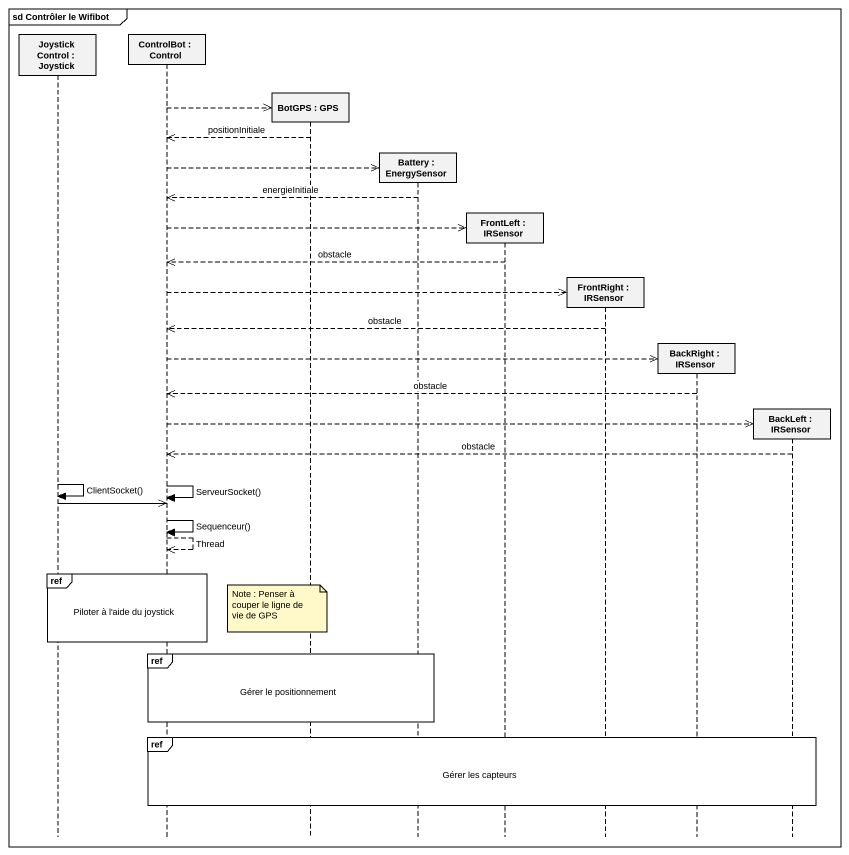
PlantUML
@startuml
mainframe sd Contrôler le Wifibot
hide footbox
participant "JoystickControl : Joystick" as JoystickControl
participant "ControlBot : Control" as ControlBot
participant "BotGPS : GPS" as BotGPS
participant "Battery : EnergySensor" as Battery
participant "FrontLeft : IRSensor" as FrontLeft
participant "FrontRight : IRSensor" as FrontRight
participant "BackRight : IRSensor" as BackRight
participant "BackLeft : IRSensor" as BackLeft

ControlBot -->> BotGPS **
BotGPS -->> ControlBot : positionInitiale
ControlBot -->> Battery **
Battery -->> ControlBot : energieInitiale
ControlBot -->> FrontLeft **
FrontLeft -->> ControlBot : obstacle
ControlBot -->> FrontRight **
FrontRight -->> ControlBot : obstacle
ControlBot -->> BackRight **
BackRight -->> ControlBot : obstacle
ControlBot -->> BackLeft **
BackLeft -->> ControlBot : obstacle
JoystickControl -> JoystickControl : ClientSocket()
ControlBot -> ControlBot : ServeurSocket()
JoystickControl ->> ControlBot
ControlBot -> ControlBot : Sequenceur()
ControlBot -->> ControlBot : Thread
ref over JoystickControl, ControlBot : Piloter à l'aide du joystick
note over BotGPS : Note : Penser à couper le ligne de vie de GPS
ref over ControlBot, BotGPS, Battery : Gérer le positionnement
ref over ControlBot, BotGPS, Battery, FrontLeft, FrontRight, BackRight, BackLeft : Gérer les capteurs
@enduml
